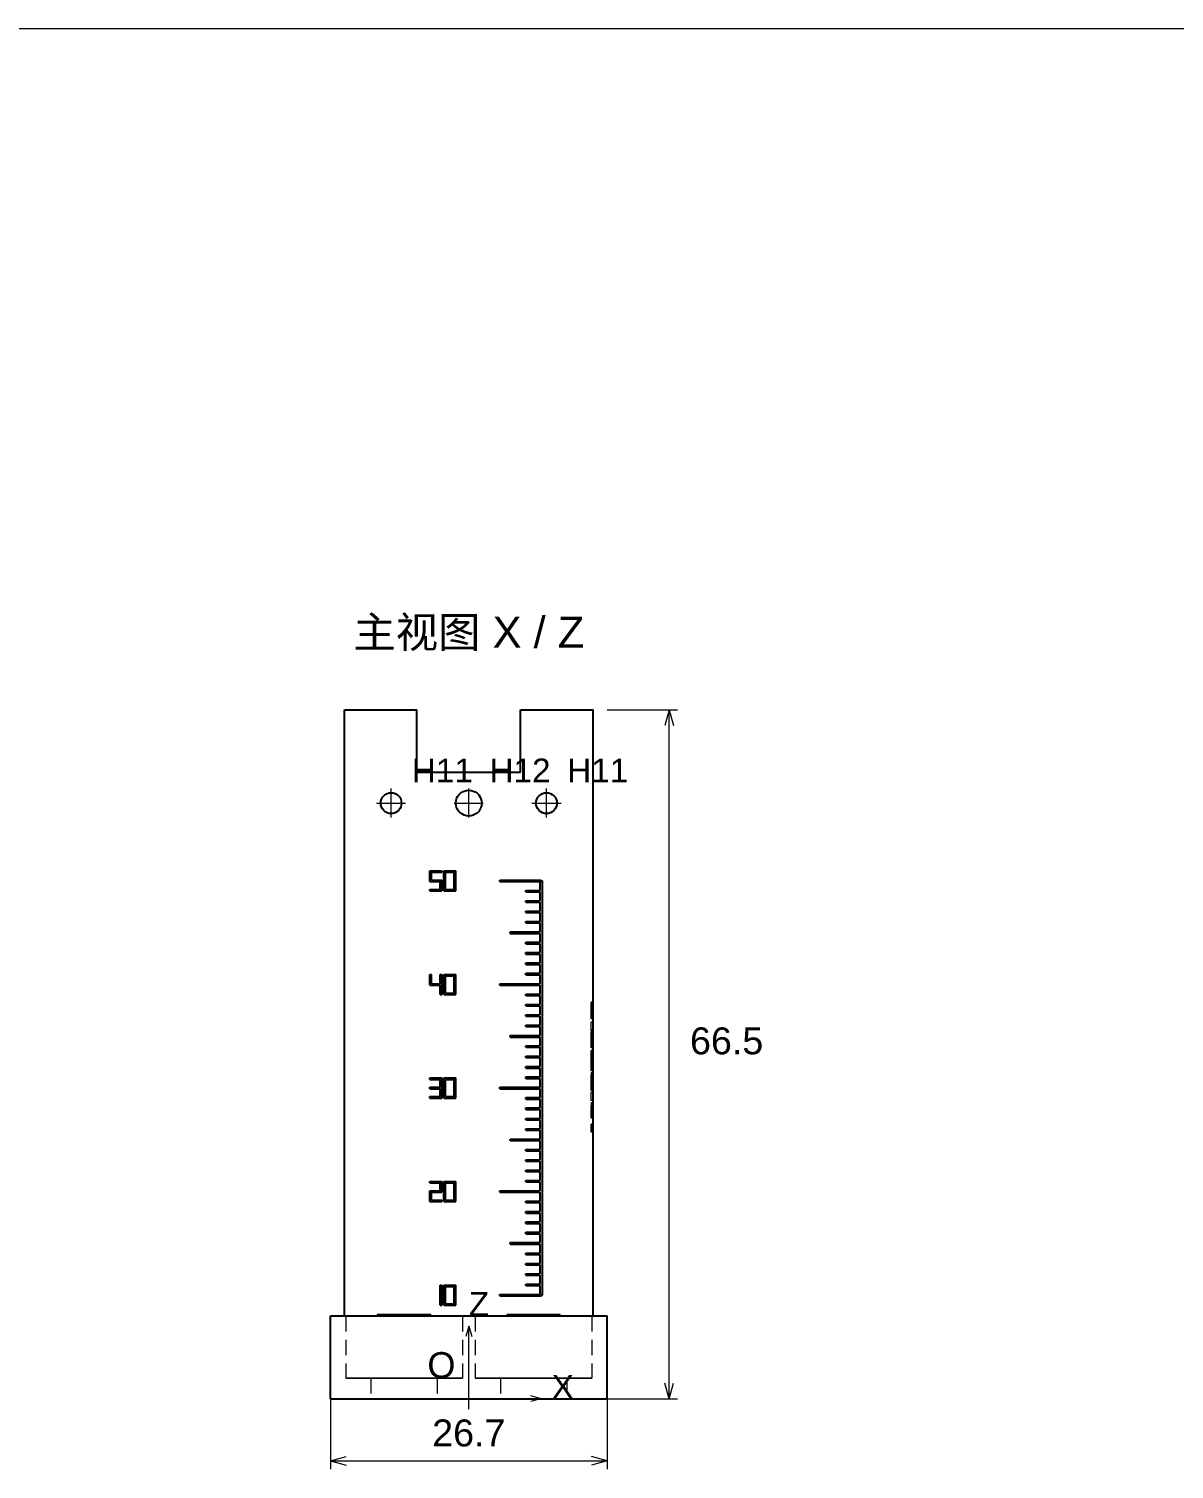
# Paper-space layout '01_三视图' of a CAD drawing. Header units: millimetres. Extents: x 8 to 450, y 8 to 289.
# Drawn here: x 118.5 to 229.1, y 149.9 to 289 of the extents above; entities that cross this region are included whole.
import ezdxf
from ezdxf.enums import TextEntityAlignment as Align

# ---------------------------------------------------------------- set-up
doc = ezdxf.new("R2010")
doc.units = ezdxf.units.MM
doc.linetypes.add('WP_HIDDEN', pattern=[2.3, 1.5, -0.8])
for name, color, linetype, lineweight in [('ANNOTATIONS', 7, 'CONTINUOUS', 18), ('HIDDEN', 7, 'WP_HIDDEN', 13), ('VISIBLE', 7, 'CONTINUOUS', 25)]:
    doc.layers.add(name, color=color, linetype=linetype, lineweight=lineweight)
doc.styles.add('CJK', font='Arial Unicode.ttf')

psp = doc.layouts.new('01_三视图')

# ---------------------------------------------------------------- linework, layer by layer
at = {"layer": 'ANNOTATIONS'}
for p, q in [((412, 289), (8, 289)), ((174.35, 223.25), (181.15, 223.25)), ((180.35, 223.25), (179.93, 221.75)), ((180.35, 156.75), (180.35, 223.25)), ((180.35, 223.25), (180.77, 221.75)), ((153.5, 212.85), (153.5, 215.65)), ((161, 212.85), (161, 215.65)), ((168.5, 212.85), (168.5, 215.65)), ((152.1, 214.25), (154.9, 214.25)), ((159.6, 214.25), (162.4, 214.25)), ((167.1, 214.25), (169.9, 214.25)), ((161, 163.75), (160.72, 162.75)), ((161, 156.75), (161, 163.75)), ((161, 163.75), (161.28, 162.75)), ((161, 155.75), (161, 157.75)), ((180.35, 156.75), (179.93, 158.25)), ((180.35, 156.75), (180.77, 158.25)), ((147.65, 156.75), (147.65, 149.95)), ((160, 156.75), (162, 156.75)), ((161, 156.75), (168, 156.75)), ((168, 156.75), (167, 157.03)), ((168, 156.75), (167, 156.47)), ((174.35, 156.75), (174.35, 149.95)), ((174.35, 156.75), (181.15, 156.75)), ((147.65, 150.75), (149.15, 151.17)), ((147.65, 150.75), (174.35, 150.75)), ((147.65, 150.75), (149.15, 150.33)), ((174.35, 150.75), (172.85, 151.17)), ((174.35, 150.75), (172.85, 150.33))]:
    psp.add_line(p, q, dxfattribs=at)
at = {"layer": 'HIDDEN'}
for points in [[(173, 195.03), (172.8, 195.03)], [(172.8, 195.03), (172.8, 195.02), (172.8, 194.97)], [(172.8, 194.93), (172.8, 194.97), (172.8, 195.01), (172.8, 195.03), (172.8, 195.03)], [(172.8, 194.97), (172.8, 194.9), (172.8, 194.81)], [(172.8, 194.63), (172.8, 194.72), (172.8, 194.8), (172.8, 194.87), (172.8, 194.93)], [(173, 194.93), (172.8, 194.93)], [(172.8, 194.93), (172.8, 194.91), (172.8, 194.86)], [(172.8, 194.85), (172.8, 194.88), (172.8, 194.91), (172.8, 194.92), (172.8, 194.93)], [(172.8, 194.86), (172.8, 194.76), (172.8, 194.63)], [(172.8, 194.61), (172.8, 194.75), (172.8, 194.85)], [(172.8, 194.81), (172.8, 194.71), (172.8, 194.58)], [(172.8, 194.7), (172.8, 194.73), (172.8, 194.74)], [(172.8, 194.74), (172.8, 194.73), (172.8, 194.68)], [(173, 194.74), (172.8, 194.74)], [(172.8, 194.59), (172.8, 194.65), (172.8, 194.7)], [(172.8, 194.68), (172.8, 194.61), (172.8, 194.51)], [(173, 195.03), (173, 195.03), (173, 195.01), (173, 194.97), (173, 194.93)], [(173, 194.97), (173, 195.02), (173, 195.03)], [(173, 194.81), (173, 194.9), (173, 194.97)], [(173, 194.93), (173, 194.92), (173, 194.91), (173, 194.88), (173, 194.85)], [(173, 194.86), (173, 194.91), (173, 194.93)], [(173, 194.93), (173, 194.87), (173, 194.8), (173, 194.72), (173, 194.63)], [(173, 194.63), (173, 194.76), (173, 194.86)], [(173, 194.85), (173, 194.75), (173, 194.61)], [(173, 194.58), (173, 194.71), (173, 194.81)], [(173, 194.74), (173, 194.73), (173, 194.7)], [(173, 194.68), (173, 194.73), (173, 194.74)], [(173, 194.7), (173, 194.65), (173, 194.59)], [(173, 194.51), (173, 194.61), (173, 194.68)], [(172.8, 194.6), (172.8, 194.64), (172.8, 194.65)], [(172.8, 194.65), (172.8, 194.64), (172.8, 194.6)], [(173, 194.65), (172.8, 194.65)], [(173, 194.63), (172.8, 194.63)], [(172.8, 194.22), (172.8, 194.34), (172.8, 194.44), (172.8, 194.54), (172.8, 194.61)], [(172.8, 194.44), (172.8, 194.53), (172.8, 194.6)], [(172.8, 194.6), (172.8, 194.54), (172.8, 194.46)], [(172.8, 194.43), (172.8, 194.52), (172.8, 194.59)], [(172.8, 194.58), (172.8, 194.42), (172.8, 194.24)], [(172.8, 194.51), (172.8, 194.45), (172.8, 194.38), (172.8, 194.29), (172.8, 194.2)], [(172.8, 194.46), (172.8, 194.4), (172.8, 194.33), (172.8, 194.24), (172.8, 194.13)], [(172.8, 194.17), (172.8, 194.25), (172.8, 194.33), (172.8, 194.39), (172.8, 194.44)], [(172.8, 194.24), (172.8, 194.3), (172.8, 194.35), (172.8, 194.4), (172.8, 194.43)], [(172.8, 194.24), (172.8, 193.43)], [(172.8, 193.71), (172.8, 194.24)], [(172.8, 193.43), (172.8, 194.22)], [(172.8, 194.2), (172.8, 193.71)], [(172.8, 193.71), (172.8, 194.17)], [(172.8, 194.13), (172.8, 193.71)], [(173, 193.71), (172.8, 193.71)], [(173, 193.43), (172.8, 193.43)], [(173, 194.65), (173, 194.64), (173, 194.6)], [(173, 194.6), (173, 194.64), (173, 194.65)], [(173, 194.61), (173, 194.53), (173, 194.44), (173, 194.22)], [(173, 194.6), (173, 194.53), (173, 194.44)], [(173, 194.46), (173, 194.54), (173, 194.6)], [(173, 194.59), (173, 194.52), (173, 194.43)], [(173, 194.24), (173, 194.42), (173, 194.58)], [(173, 194.2), (173, 194.29), (173, 194.38), (173, 194.45), (173, 194.51)], [(173, 194.13), (173, 194.24), (173, 194.32), (173, 194.4), (173, 194.46)], [(173, 194.44), (173, 194.39), (173, 194.33), (173, 194.25), (173, 194.17)], [(173, 194.43), (173, 194.4), (173, 194.35), (173, 194.24)], [(173, 193.43), (173, 194.24)], [(173, 194.24), (173, 193.71)], [(173, 194.22), (173, 193.43)], [(173, 193.71), (173, 194.2)], [(173, 194.17), (173, 193.71)], [(173, 193.71), (173, 194.13)], [(172.8, 192.31), (172.8, 193.12)], [(173, 193.12), (172.8, 193.12)], [(173, 192.32), (172.8, 192.32)], [(172.8, 192.32), (172.8, 191.62)], [(172.8, 190.64), (172.8, 192.32)], [(173, 192.31), (172.8, 192.31)], [(173, 193.12), (173, 192.31)], [(173, 192.32), (173, 190.64)], [(173, 191.62), (173, 192.32)], [(173, 191.62), (172.8, 191.62)], [(172.8, 191.62), (172.8, 191.34)], [(173, 191.34), (172.8, 191.34)], [(172.8, 191.34), (172.8, 190.64)], [(173, 190.64), (172.8, 190.64)], [(173, 191.34), (173, 191.62)], [(173, 190.64), (173, 191.34)], [(172.8, 189.48), (172.8, 190.38)], [(173, 190.38), (172.8, 190.38)], [(172.8, 190.38), (172.8, 189.95)], [(173, 190.35), (172.8, 190.35)], [(172.8, 190.35), (172.8, 190.1)], [(172.8, 190.19), (172.8, 190.28), (172.8, 190.35)], [(172.8, 189.9), (172.8, 189.98), (172.8, 190.06), (172.8, 190.13), (172.8, 190.19)], [(173, 190.11), (172.8, 190.11)], [(172.8, 190.11), (172.8, 189.48)], [(172.8, 189.84), (172.8, 189.92), (172.8, 189.99), (172.8, 190.06), (172.8, 190.11)], [(173, 190.1), (172.8, 190.1)], [(172.8, 190.1), (172.8, 190.04), (172.8, 189.98)], [(172.8, 189.98), (172.8, 189.89), (172.8, 189.77)], [(172.8, 189.95), (172.8, 189.5)], [(172.8, 189.48), (172.8, 189.7), (172.8, 189.9)], [(172.8, 189.48), (172.8, 189.84)], [(172.8, 189.77), (172.8, 189.63), (172.8, 189.48)], [(172.8, 189.5), (172.8, 189.2), (172.8, 188.93)], [(173, 189.48), (172.8, 189.48)], [(172.8, 189.09), (172.8, 189.28), (172.8, 189.48)], [(172.8, 189.48), (172.8, 189.3), (172.8, 189.15)], [(172.8, 188.92), (172.8, 189.18), (172.8, 189.48)], [(172.8, 189.15), (172.8, 189.02), (172.8, 188.92)], [(173, 190.38), (173, 189.48)], [(173, 189.95), (173, 190.38)], [(173, 190.35), (173, 190.28), (173, 190.19)], [(173, 190.1), (173, 190.35)], [(173, 190.19), (173, 190.06), (173, 189.9)], [(173, 190.11), (173, 190.05), (173, 189.99), (173, 189.84)], [(173, 189.48), (173, 190.11)], [(173, 189.98), (173, 190.04), (173, 190.1)], [(173, 189.77), (173, 189.89), (173, 189.98)], [(173, 189.5), (173, 189.95)], [(173, 189.9), (173, 189.7), (173, 189.48)], [(173, 189.84), (173, 189.48)], [(173, 189.48), (173, 189.63), (173, 189.77)], [(173, 188.93), (173, 189.2), (173, 189.5)], [(173, 189.48), (173, 189.18), (173, 188.92)], [(173, 189.15), (173, 189.3), (173, 189.48)], [(173, 189.48), (173, 189.28), (173, 189.09)], [(173, 188.92), (173, 189.02), (173, 189.15)], [(172.8, 188.8), (172.8, 188.86), (172.8, 188.92), (172.8, 189), (172.8, 189.09)], [(172.8, 188.93), (172.8, 188.81), (172.8, 188.71), (172.8, 188.62), (172.8, 188.54)], [(172.8, 188.92), (172.8, 188.84), (172.8, 188.78)], [(172.8, 188.54), (172.8, 188.62), (172.8, 188.7), (172.8, 188.8), (172.8, 188.92)], [(172.8, 188.7), (172.8, 188.71), (172.8, 188.73), (172.8, 188.76), (172.8, 188.8)], [(172.8, 188.78), (172.8, 188.75), (172.8, 188.72), (172.8, 188.71), (172.8, 188.7)], [(173, 188.7), (172.8, 188.7)], [(172.8, 188.41), (172.8, 188.42), (172.8, 188.45), (172.8, 188.49), (172.8, 188.54)], [(172.8, 188.54), (172.8, 188.49), (172.8, 188.45), (172.8, 188.42), (172.8, 188.41)], [(173, 188.41), (172.8, 188.41)], [(173, 188.2), (172.8, 188.2)], [(172.8, 188.2), (172.8, 187.49)], [(172.8, 186.51), (172.8, 188.2)], [(173, 189.09), (173, 189), (173, 188.92), (173, 188.86), (173, 188.8)], [(173, 188.54), (173, 188.62), (173, 188.71), (173, 188.81), (173, 188.93)], [(173, 188.92), (173, 188.8), (173, 188.7), (173, 188.61), (173, 188.54)], [(173, 188.78), (173, 188.84), (173, 188.92)], [(173, 188.8), (173, 188.76), (173, 188.73), (173, 188.71), (173, 188.7)], [(173, 188.7), (173, 188.71), (173, 188.72), (173, 188.75), (173, 188.78)], [(173, 188.41), (173, 188.42), (173, 188.45), (173, 188.49), (173, 188.54)], [(173, 188.54), (173, 188.49), (173, 188.45), (173, 188.42), (173, 188.41)], [(173, 188.2), (173, 186.51)], [(173, 187.49), (173, 188.2)], [(173, 187.49), (172.8, 187.49)], [(172.8, 187.49), (172.8, 187.21)], [(173, 187.21), (172.8, 187.21)], [(172.8, 187.21), (172.8, 186.51)], [(173, 186.51), (172.8, 186.51)], [(172.8, 185.54), (172.8, 186.35)], [(173, 186.35), (172.8, 186.35)], [(173, 187.21), (173, 187.49)], [(173, 186.51), (173, 187.21)], [(173, 186.35), (173, 185.54)], [(173, 185.54), (172.8, 185.54)], [(173, 185.31), (172.8, 185.31)], [(172.8, 185.31), (172.8, 185.02)], [(173, 185.02), (172.8, 185.02)], [(172.8, 185.02), (172.8, 184.76)], [(172.8, 184.81), (172.8, 185.02)], [(173, 185.31), (173, 185.02)], [(173, 185.02), (173, 184.81)], [(173, 184.76), (173, 185.02)], [(173, 184.81), (172.8, 184.81)], [(172.8, 183.83), (172.8, 184.81)], [(173, 184.76), (172.8, 184.76)], [(172.8, 184.76), (172.8, 183.83)], [(172.8, 184.09), (172.8, 184.76)], [(173, 184.09), (172.8, 184.09)], [(173, 183.83), (172.8, 183.83)], [(173, 184.81), (173, 183.83)], [(173, 183.83), (173, 184.76)], [(173, 184.76), (173, 184.09)], [(173, 183.25), (172.8, 183.25)], [(172.8, 183.25), (172.8, 182.99)], [(172.8, 183.08), (172.8, 183.25)], [(173, 183.08), (172.8, 183.08)], [(172.8, 182.85), (172.8, 182.93), (172.8, 182.99), (172.8, 183.04), (172.8, 183.08)], [(173, 182.99), (172.8, 182.99)], [(172.8, 182.99), (172.8, 182.88), (172.8, 182.74)], [(172.8, 182.47), (172.8, 182.67), (172.8, 182.85)], [(172.8, 182.74), (172.8, 182.6), (172.8, 182.47)], [(173, 182.47), (172.8, 182.47)], [(173, 183.25), (173, 183.08)], [(173, 182.99), (173, 183.25)], [(173, 183.08), (173, 183.04), (173, 182.99), (173, 182.93), (173, 182.85)], [(173, 182.74), (173, 182.88), (173, 182.99)], [(173, 182.85), (173, 182.67), (173, 182.47)], [(173, 182.47), (173, 182.6), (173, 182.74)], [(149, 164.75), (173, 164.75)], [(149, 164.75), (152.17, 164.75)], [(154.75, 164.75), (154.12, 164.75), (153.5, 164.75), (152.89, 164.75), (152.31, 164.75), (151.76, 164.75), (151.24, 164.75), (150.77, 164.75), (150.35, 164.75), (149.99, 164.75), (149.68, 164.75), (149.44, 164.75), (149.27, 164.75), (149.16, 164.75), (149.12, 164.75)], [(149.12, 164.75), (149.14, 164.75), (149.19, 164.75), (149.28, 164.75), (149.4, 164.75), (149.55, 164.75), (149.73, 164.75), (149.95, 164.75), (150.19, 164.75), (150.46, 164.75), (150.76, 164.75), (151.08, 164.75), (151.43, 164.75), (151.79, 164.75), (152.17, 164.75)], [(149.12, 164.75), (149.12, 158.75)], [(152.17, 164.85), (152.52, 164.85), (152.87, 164.85), (153.24, 164.85), (153.61, 164.85), (153.99, 164.85), (154.37, 164.85), (154.75, 164.85), (155.13, 164.85), (155.51, 164.85), (155.89, 164.85), (156.26, 164.85), (156.63, 164.85), (156.98, 164.85), (157.33, 164.85)], [(160.38, 164.75), (160.34, 164.75), (160.23, 164.75), (160.06, 164.75), (159.82, 164.75), (159.51, 164.75), (159.15, 164.75), (158.73, 164.75), (158.26, 164.75), (157.74, 164.75), (157.19, 164.75), (156.61, 164.75), (156, 164.75), (155.38, 164.75), (154.75, 164.75)], [(157.33, 164.75), (164.67, 164.75)], [(157.33, 164.75), (157.71, 164.75), (158.07, 164.75), (158.42, 164.75), (158.74, 164.75), (159.04, 164.75), (159.31, 164.75), (159.55, 164.75), (159.77, 164.75), (159.95, 164.75), (160.1, 164.75), (160.22, 164.75), (160.31, 164.75), (160.36, 164.75), (160.38, 164.75)], [(160.38, 164.75), (160.38, 158.75)], [(167.25, 164.75), (166.62, 164.75), (166, 164.75), (165.39, 164.75), (164.81, 164.75), (164.26, 164.75), (163.74, 164.75), (163.27, 164.75), (162.85, 164.75), (162.49, 164.75), (162.18, 164.75), (161.94, 164.75), (161.77, 164.75), (161.66, 164.75), (161.62, 164.75)], [(161.62, 164.75), (161.64, 164.75), (161.69, 164.75), (161.78, 164.75), (161.9, 164.75), (162.05, 164.75), (162.23, 164.75), (162.45, 164.75), (162.69, 164.75), (162.96, 164.75), (163.26, 164.75), (163.58, 164.75), (163.93, 164.75), (164.29, 164.75), (164.67, 164.75)], [(161.62, 164.75), (161.62, 158.75)], [(164.67, 164.85), (165.02, 164.85), (165.37, 164.85), (165.74, 164.85), (166.11, 164.85), (166.49, 164.85), (166.87, 164.85), (167.25, 164.85), (167.63, 164.85), (168.01, 164.85), (168.39, 164.85), (168.76, 164.85), (169.13, 164.85), (169.48, 164.85), (169.83, 164.85)], [(172.88, 164.75), (172.84, 164.75), (172.73, 164.75), (172.56, 164.75), (172.32, 164.75), (172.01, 164.75), (171.65, 164.75), (171.23, 164.75), (170.76, 164.75), (170.24, 164.75), (169.69, 164.75), (169.11, 164.75), (168.5, 164.75), (167.88, 164.75), (167.25, 164.75)], [(169.83, 164.75), (173, 164.75)], [(169.83, 164.75), (170.21, 164.75), (170.57, 164.75), (170.92, 164.75), (171.24, 164.75), (171.54, 164.75), (171.81, 164.75), (172.05, 164.75), (172.27, 164.75), (172.45, 164.75), (172.6, 164.75), (172.72, 164.75), (172.81, 164.75), (172.86, 164.75), (172.88, 164.75)], [(172.88, 164.75), (172.88, 158.75)], [(154.75, 158.75), (154.12, 158.75), (153.5, 158.75), (152.89, 158.75), (152.31, 158.75), (151.76, 158.75), (151.24, 158.75), (150.77, 158.75), (150.35, 158.75), (149.99, 158.75), (149.68, 158.75), (149.44, 158.75), (149.27, 158.75), (149.16, 158.75), (149.12, 158.75)], [(149.12, 158.75), (149.27, 158.75), (149.68, 158.75), (150.35, 158.75), (151.24, 158.75), (152.31, 158.75), (153.5, 158.75), (154.75, 158.75), (156, 158.75), (157.19, 158.75), (158.26, 158.75), (159.15, 158.75), (159.82, 158.75), (160.23, 158.75), (160.38, 158.75)], [(154.75, 158.75), (154.39, 158.75), (154.04, 158.75), (153.69, 158.75), (153.36, 158.75), (153.05, 158.75), (152.75, 158.75), (152.49, 158.75), (152.25, 158.75), (152.04, 158.75), (151.87, 158.75), (151.73, 158.75), (151.63, 158.75), (151.57, 158.75), (151.55, 158.75)], [(151.55, 158.75), (151.63, 158.75), (151.87, 158.75), (152.25, 158.75), (152.75, 158.75), (153.36, 158.75), (154.04, 158.75), (154.75, 158.75), (155.46, 158.75), (156.14, 158.75), (156.75, 158.75), (157.25, 158.75), (157.63, 158.75), (157.87, 158.75), (157.95, 158.75)], [(151.55, 158.75), (151.55, 156.75)], [(160.38, 158.75), (160.34, 158.75), (160.23, 158.75), (160.06, 158.75), (159.82, 158.75), (159.51, 158.75), (159.15, 158.75), (158.73, 158.75), (158.26, 158.75), (157.74, 158.75), (157.19, 158.75), (156.61, 158.75), (156, 158.75), (155.38, 158.75), (154.75, 158.75)], [(157.95, 158.75), (157.93, 158.75), (157.87, 158.75), (157.77, 158.75), (157.63, 158.75), (157.46, 158.75), (157.25, 158.75), (157.01, 158.75), (156.75, 158.75), (156.45, 158.75), (156.14, 158.75), (155.81, 158.75), (155.46, 158.75), (155.11, 158.75), (154.75, 158.75)], [(157.95, 158.75), (157.95, 156.75)], [(167.25, 158.75), (166.62, 158.75), (166, 158.75), (165.39, 158.75), (164.81, 158.75), (164.26, 158.75), (163.74, 158.75), (163.27, 158.75), (162.85, 158.75), (162.49, 158.75), (162.18, 158.75), (161.94, 158.75), (161.77, 158.75), (161.66, 158.75), (161.62, 158.75)], [(161.62, 158.75), (161.77, 158.75), (162.18, 158.75), (162.85, 158.75), (163.74, 158.75), (164.81, 158.75), (166, 158.75), (167.25, 158.75), (168.5, 158.75), (169.69, 158.75), (170.76, 158.75), (171.65, 158.75), (172.32, 158.75), (172.73, 158.75), (172.88, 158.75)], [(167.25, 158.75), (166.89, 158.75), (166.54, 158.75), (166.19, 158.75), (165.86, 158.75), (165.55, 158.75), (165.25, 158.75), (164.99, 158.75), (164.75, 158.75), (164.54, 158.75), (164.37, 158.75), (164.23, 158.75), (164.13, 158.75), (164.07, 158.75), (164.05, 158.75)], [(164.05, 158.75), (164.13, 158.75), (164.37, 158.75), (164.75, 158.75), (165.25, 158.75), (165.86, 158.75), (166.54, 158.75), (167.25, 158.75), (167.96, 158.75), (168.64, 158.75), (169.25, 158.75), (169.75, 158.75), (170.13, 158.75), (170.37, 158.75), (170.45, 158.75)], [(164.05, 158.75), (164.05, 156.75)], [(172.88, 158.75), (172.84, 158.75), (172.73, 158.75), (172.56, 158.75), (172.32, 158.75), (172.01, 158.75), (171.65, 158.75), (171.23, 158.75), (170.76, 158.75), (170.24, 158.75), (169.69, 158.75), (169.11, 158.75), (168.5, 158.75), (167.88, 158.75), (167.25, 158.75)], [(170.45, 158.75), (170.43, 158.75), (170.37, 158.75), (170.27, 158.75), (170.13, 158.75), (169.96, 158.75), (169.75, 158.75), (169.51, 158.75), (169.25, 158.75), (168.95, 158.75), (168.64, 158.75), (168.31, 158.75), (167.96, 158.75), (167.61, 158.75), (167.25, 158.75)], [(170.45, 158.75), (170.45, 156.75)], [(154.75, 156.75), (154.39, 156.75), (154.04, 156.75), (153.69, 156.75), (153.36, 156.75), (153.05, 156.75), (152.75, 156.75), (152.49, 156.75), (152.25, 156.75), (152.04, 156.75), (151.87, 156.75), (151.73, 156.75), (151.63, 156.75), (151.57, 156.75), (151.55, 156.75)], [(151.55, 156.75), (151.63, 156.75), (151.87, 156.75), (152.25, 156.75), (152.75, 156.75), (153.36, 156.75), (154.04, 156.75), (154.75, 156.75), (155.46, 156.75), (156.14, 156.75), (156.75, 156.75), (157.25, 156.75), (157.63, 156.75), (157.87, 156.75), (157.95, 156.75)], [(157.95, 156.75), (157.93, 156.75), (157.87, 156.75), (157.77, 156.75), (157.63, 156.75), (157.46, 156.75), (157.25, 156.75), (157.01, 156.75), (156.75, 156.75), (156.45, 156.75), (156.14, 156.75), (155.81, 156.75), (155.46, 156.75), (155.11, 156.75), (154.75, 156.75)], [(167.25, 156.75), (166.89, 156.75), (166.54, 156.75), (166.19, 156.75), (165.86, 156.75), (165.55, 156.75), (165.25, 156.75), (164.99, 156.75), (164.75, 156.75), (164.54, 156.75), (164.37, 156.75), (164.23, 156.75), (164.13, 156.75), (164.07, 156.75), (164.05, 156.75)], [(164.05, 156.75), (164.13, 156.75), (164.37, 156.75), (164.75, 156.75), (165.25, 156.75), (165.86, 156.75), (166.54, 156.75), (167.25, 156.75), (167.96, 156.75), (168.64, 156.75), (169.25, 156.75), (169.75, 156.75), (170.13, 156.75), (170.37, 156.75), (170.45, 156.75)], [(170.45, 156.75), (170.43, 156.75), (170.37, 156.75), (170.27, 156.75), (170.13, 156.75), (169.96, 156.75), (169.75, 156.75), (169.51, 156.75), (169.25, 156.75), (168.95, 156.75), (168.64, 156.75), (168.31, 156.75), (167.96, 156.75), (167.61, 156.75), (167.25, 156.75)]]:
    psp.add_lwpolyline(points, dxfattribs=at)
at = {"layer": 'VISIBLE'}
for points in [[(149, 164.75), (149, 223.25)], [(149, 223.25), (156, 223.25)], [(156, 217.25), (156, 223.25)], [(166, 217.25), (166, 223.25)], [(166, 223.25), (173, 223.25)], [(173, 164.75), (173, 223.25)], [(156, 217.25), (166, 217.25)], [(153.5, 215.25), (153.7, 215.24), (153.88, 215.18), (154.06, 215.09), (154.21, 214.96), (154.34, 214.81), (154.43, 214.63), (154.49, 214.45), (154.5, 214.25), (154.49, 214.05), (154.43, 213.87), (154.34, 213.69), (154.21, 213.54), (154.06, 213.41), (153.88, 213.32), (153.7, 213.26), (153.5, 213.25), (153.3, 213.26), (153.12, 213.32), (152.94, 213.41), (152.79, 213.54), (152.66, 213.69), (152.57, 213.87), (152.51, 214.05), (152.5, 214.25), (152.51, 214.45), (152.57, 214.63), (152.66, 214.81), (152.79, 214.96), (152.94, 215.09), (153.12, 215.18), (153.3, 215.24), (153.5, 215.25)], [(161, 215.5), (161.22, 215.48), (161.43, 215.42), (161.62, 215.33), (161.8, 215.21), (161.96, 215.05), (162.08, 214.88), (162.17, 214.68), (162.23, 214.47), (162.25, 214.25), (162.23, 214.03), (162.17, 213.82), (162.08, 213.62), (161.96, 213.45), (161.8, 213.29), (161.62, 213.17), (161.43, 213.08), (161.22, 213.02), (161, 213), (160.78, 213.02), (160.57, 213.08), (160.38, 213.17), (160.2, 213.29), (160.04, 213.45), (159.92, 213.62), (159.83, 213.82), (159.77, 214.03), (159.75, 214.25), (159.77, 214.47), (159.83, 214.68), (159.92, 214.88), (160.04, 215.05), (160.2, 215.21), (160.38, 215.33), (160.57, 215.42), (160.78, 215.48), (161, 215.5)], [(168.5, 215.25), (168.7, 215.24), (168.88, 215.18), (169.06, 215.09), (169.21, 214.96), (169.34, 214.81), (169.43, 214.63), (169.49, 214.45), (169.5, 214.25), (169.49, 214.05), (169.43, 213.87), (169.34, 213.69), (169.21, 213.54), (169.06, 213.41), (168.88, 213.32), (168.7, 213.26), (168.5, 213.25), (168.3, 213.26), (168.12, 213.32), (167.94, 213.41), (167.79, 213.54), (167.66, 213.69), (167.57, 213.87), (167.51, 214.05), (167.5, 214.25), (167.51, 214.45), (167.57, 214.63), (167.66, 214.81), (167.79, 214.96), (167.94, 215.09), (168.12, 215.18), (168.3, 215.24), (168.5, 215.25)], [(157.25, 206.68), (157.25, 207.72)], [(157.25, 207.72), (158.4, 207.72)], [(157.4, 206.82), (157.4, 207.58)], [(157.4, 207.58), (158.4, 207.58)], [(158.4, 207.58), (158.4, 207.72)], [(158.6, 205.78), (158.6, 207.72)], [(158.6, 207.72), (159.75, 207.72)], [(158.75, 207.58), (159.6, 207.58)], [(158.75, 205.92), (158.75, 207.58)], [(159.6, 205.92), (159.6, 207.58)], [(159.75, 205.78), (159.75, 207.72)], [(157.25, 206.68), (158.25, 206.68)], [(157.25, 205.92), (158.25, 205.92)], [(157.25, 205.78), (157.25, 205.92)], [(157.4, 206.82), (158.4, 206.82)], [(158.25, 205.92), (158.25, 206.68)], [(158.4, 205.78), (158.4, 206.82)], [(158.75, 205.92), (159.6, 205.92)], [(164, 206.82), (168, 206.82)], [(164, 206.68), (164, 206.82)], [(164, 206.68), (167.9, 206.68)], [(166.5, 205.82), (167.9, 205.82)], [(166.5, 205.68), (166.5, 205.82)], [(167.9, 205.82), (167.9, 206.68)], [(168, 206.75), (168, 206.82)], [(168, 206.75), (168.1, 206.75)], [(168.1, 166.75), (168.1, 206.75)], [(157.25, 205.78), (158.4, 205.78)], [(158.6, 205.78), (159.75, 205.78)], [(166.5, 205.68), (167.9, 205.68)], [(166.5, 204.82), (167.9, 204.82)], [(166.5, 204.68), (166.5, 204.82)], [(166.5, 204.68), (167.9, 204.68)], [(167.9, 204.82), (167.9, 205.68)], [(167.9, 203.82), (167.9, 204.68)], [(166.5, 203.82), (167.9, 203.82)], [(166.5, 203.68), (166.5, 203.82)], [(166.5, 203.68), (167.9, 203.68)], [(167.9, 202.82), (167.9, 203.68)], [(165, 201.82), (167.9, 201.82)], [(165, 201.68), (165, 201.82)], [(165, 201.68), (167.9, 201.68)], [(166.5, 202.82), (167.9, 202.82)], [(166.5, 202.68), (166.5, 202.82)], [(166.5, 202.68), (167.9, 202.68)], [(167.9, 201.82), (167.9, 202.68)], [(167.9, 200.82), (167.9, 201.68)], [(166.5, 200.82), (167.9, 200.82)], [(166.5, 200.67), (166.5, 200.82)], [(166.5, 200.67), (167.9, 200.67)], [(167.9, 199.82), (167.9, 200.67)], [(166.5, 199.82), (167.9, 199.82)], [(166.5, 199.68), (166.5, 199.82)], [(166.5, 199.68), (167.9, 199.68)], [(167.9, 198.82), (167.9, 199.68)], [(157.25, 196.68), (157.25, 197.72)], [(157.25, 197.72), (157.4, 197.72)], [(157.4, 196.82), (157.4, 197.72)], [(158.25, 197.72), (158.4, 197.72)], [(158.25, 196.82), (158.25, 197.72)], [(158.4, 195.78), (158.4, 197.72)], [(158.6, 195.78), (158.6, 197.72)], [(158.6, 197.72), (159.75, 197.72)], [(158.75, 197.58), (159.6, 197.58)], [(158.75, 195.92), (158.75, 197.58)], [(159.6, 195.92), (159.6, 197.58)], [(159.75, 195.78), (159.75, 197.72)], [(166.5, 198.82), (167.9, 198.82)], [(166.5, 198.68), (166.5, 198.82)], [(166.5, 198.68), (167.9, 198.68)], [(166.5, 197.82), (167.9, 197.82)], [(166.5, 197.67), (166.5, 197.82)], [(166.5, 197.67), (167.9, 197.67)], [(167.9, 197.82), (167.9, 198.68)], [(167.9, 196.82), (167.9, 197.67)], [(157.25, 196.68), (158.25, 196.68)], [(157.4, 196.82), (158.25, 196.82)], [(158.25, 195.78), (158.25, 196.68)], [(164, 196.82), (167.9, 196.82)], [(164, 196.68), (164, 196.82)], [(164, 196.68), (167.9, 196.68)], [(167.9, 195.82), (167.9, 196.68)], [(158.25, 195.78), (158.4, 195.78)], [(158.6, 195.78), (159.75, 195.78)], [(158.75, 195.92), (159.6, 195.92)], [(166.5, 195.82), (167.9, 195.82)], [(166.5, 195.68), (166.5, 195.82)], [(166.5, 195.68), (167.9, 195.68)], [(166.5, 194.82), (167.9, 194.82)], [(166.5, 194.67), (166.5, 194.82)], [(166.5, 194.67), (167.9, 194.67)], [(167.9, 194.82), (167.9, 195.68)], [(167.9, 193.82), (167.9, 194.67)], [(166.5, 193.82), (167.9, 193.82)], [(166.5, 193.68), (166.5, 193.82)], [(166.5, 193.68), (167.9, 193.68)], [(167.9, 192.82), (167.9, 193.68)], [(166.5, 192.82), (167.9, 192.82)], [(166.5, 192.68), (166.5, 192.82)], [(166.5, 192.68), (167.9, 192.68)], [(167.9, 191.82), (167.9, 192.68)], [(165, 191.82), (167.9, 191.82)], [(165, 191.67), (165, 191.82)], [(165, 191.67), (167.9, 191.67)], [(166.5, 190.82), (167.9, 190.82)], [(166.5, 190.68), (166.5, 190.82)], [(166.5, 190.68), (167.9, 190.68)], [(167.9, 190.82), (167.9, 191.67)], [(167.9, 189.82), (167.9, 190.68)], [(166.5, 189.82), (167.9, 189.82)], [(166.5, 189.68), (166.5, 189.82)], [(166.5, 189.68), (167.9, 189.68)], [(167.9, 188.82), (167.9, 189.68)], [(157.25, 187.58), (157.25, 187.72)], [(157.25, 187.72), (158.4, 187.72)], [(158.4, 185.78), (158.4, 187.72)], [(158.6, 185.78), (158.6, 187.72)], [(158.6, 187.72), (159.75, 187.72)], [(159.75, 185.78), (159.75, 187.72)], [(166.5, 188.82), (167.9, 188.82)], [(166.5, 188.67), (166.5, 188.82)], [(166.5, 188.67), (167.9, 188.67)], [(166.5, 187.82), (167.9, 187.82)], [(166.5, 187.68), (166.5, 187.82)], [(167.9, 187.82), (167.9, 188.67)], [(157.25, 187.58), (158.25, 187.58)], [(157.25, 186.82), (158.25, 186.82)], [(157.25, 186.68), (157.25, 186.82)], [(157.25, 186.68), (158.25, 186.68)], [(158.25, 186.82), (158.25, 187.58)], [(158.25, 185.92), (158.25, 186.68)], [(158.75, 187.58), (159.6, 187.58)], [(158.75, 185.92), (158.75, 187.58)], [(159.6, 185.92), (159.6, 187.58)], [(164, 186.82), (167.9, 186.82)], [(164, 186.68), (164, 186.82)], [(164, 186.68), (167.9, 186.68)], [(166.5, 187.68), (167.9, 187.68)], [(167.9, 186.82), (167.9, 187.68)], [(167.9, 185.82), (167.9, 186.68)], [(157.25, 185.92), (158.25, 185.92)], [(157.25, 185.78), (157.25, 185.92)], [(157.25, 185.78), (158.4, 185.78)], [(158.6, 185.78), (159.75, 185.78)], [(158.75, 185.92), (159.6, 185.92)], [(166.5, 185.82), (167.9, 185.82)], [(166.5, 185.67), (166.5, 185.82)], [(166.5, 185.67), (167.9, 185.67)], [(167.9, 184.82), (167.9, 185.67)], [(166.5, 184.82), (167.9, 184.82)], [(166.5, 184.68), (166.5, 184.82)], [(166.5, 184.68), (167.9, 184.68)], [(166.5, 183.82), (167.9, 183.82)], [(166.5, 183.68), (166.5, 183.82)], [(166.5, 183.68), (167.9, 183.68)], [(167.9, 183.82), (167.9, 184.68)], [(167.9, 182.82), (167.9, 183.68)], [(166.5, 182.82), (167.9, 182.82)], [(166.5, 182.67), (166.5, 182.82)], [(166.5, 182.67), (167.9, 182.67)], [(167.9, 181.82), (167.9, 182.67)], [(165, 181.82), (167.9, 181.82)], [(165, 181.68), (165, 181.82)], [(165, 181.68), (167.9, 181.68)], [(166.5, 180.82), (167.9, 180.82)], [(166.5, 180.68), (166.5, 180.82)], [(167.9, 180.82), (167.9, 181.68)], [(166.5, 180.68), (167.9, 180.68)], [(166.5, 179.82), (167.9, 179.82)], [(166.5, 179.68), (166.5, 179.82)], [(166.5, 179.68), (167.9, 179.68)], [(167.9, 179.82), (167.9, 180.68)], [(167.9, 178.82), (167.9, 179.68)], [(166.5, 178.82), (167.9, 178.82)], [(166.5, 178.68), (166.5, 178.82)], [(166.5, 178.68), (167.9, 178.68)], [(167.9, 177.82), (167.9, 178.68)], [(157.25, 177.58), (157.25, 177.72)], [(157.25, 177.72), (158.4, 177.72)], [(157.25, 177.58), (158.25, 177.58)], [(157.25, 176.82), (158.25, 176.82)], [(157.25, 175.78), (157.25, 176.82)], [(157.4, 175.92), (157.4, 176.68)], [(157.4, 176.68), (158.4, 176.68)], [(158.25, 176.82), (158.25, 177.58)], [(158.4, 176.68), (158.4, 177.72)], [(158.6, 175.78), (158.6, 177.72)], [(158.6, 177.72), (159.75, 177.72)], [(158.75, 177.58), (159.6, 177.58)], [(158.75, 175.92), (158.75, 177.58)], [(159.6, 175.92), (159.6, 177.58)], [(159.75, 175.78), (159.75, 177.72)], [(164, 176.82), (167.9, 176.82)], [(164, 176.68), (164, 176.82)], [(164, 176.68), (167.9, 176.68)], [(166.5, 177.82), (167.9, 177.82)], [(166.5, 177.68), (166.5, 177.82)], [(166.5, 177.68), (167.9, 177.68)], [(167.9, 176.82), (167.9, 177.68)], [(167.9, 175.82), (167.9, 176.68)], [(157.25, 175.78), (158.4, 175.78)], [(157.4, 175.92), (158.4, 175.92)], [(158.4, 175.78), (158.4, 175.92)], [(158.6, 175.78), (159.75, 175.78)], [(158.75, 175.92), (159.6, 175.92)], [(166.5, 175.82), (167.9, 175.82)], [(166.5, 175.68), (166.5, 175.82)], [(166.5, 175.68), (167.9, 175.68)], [(167.9, 174.82), (167.9, 175.68)], [(166.5, 174.82), (167.9, 174.82)], [(166.5, 174.68), (166.5, 174.82)], [(166.5, 174.68), (167.9, 174.68)], [(166.5, 173.82), (167.9, 173.82)], [(166.5, 173.68), (166.5, 173.82)], [(167.9, 173.82), (167.9, 174.68)], [(166.5, 173.68), (167.9, 173.68)], [(166.5, 172.82), (167.9, 172.82)], [(166.5, 172.68), (166.5, 172.82)], [(166.5, 172.68), (167.9, 172.68)], [(167.9, 172.82), (167.9, 173.68)], [(167.9, 171.82), (167.9, 172.68)], [(165, 171.82), (167.9, 171.82)], [(165, 171.68), (165, 171.82)], [(165, 171.68), (167.9, 171.68)], [(167.9, 170.82), (167.9, 171.68)], [(166.5, 170.82), (167.9, 170.82)], [(166.5, 170.68), (166.5, 170.82)], [(166.5, 170.68), (167.9, 170.68)], [(166.5, 169.82), (167.9, 169.82)], [(166.5, 169.68), (166.5, 169.82)], [(166.5, 169.68), (167.9, 169.68)], [(167.9, 169.82), (167.9, 170.68)], [(167.9, 168.82), (167.9, 169.68)], [(166.5, 168.68), (166.5, 168.82)], [(166.5, 168.82), (167.9, 168.82)], [(166.5, 168.68), (167.9, 168.68)], [(167.9, 167.82), (167.9, 168.68)], [(158.25, 165.78), (158.25, 167.72)], [(158.25, 167.72), (158.4, 167.72)], [(158.4, 165.78), (158.4, 167.72)], [(158.6, 165.78), (158.6, 167.72)], [(158.6, 167.72), (159.75, 167.72)], [(158.75, 167.58), (159.6, 167.58)], [(158.75, 165.92), (158.75, 167.58)], [(159.6, 165.92), (159.6, 167.58)], [(159.75, 165.78), (159.75, 167.72)], [(166.5, 167.82), (167.9, 167.82)], [(166.5, 167.68), (166.5, 167.82)], [(166.5, 167.68), (167.9, 167.68)], [(167.9, 166.82), (167.9, 167.68)], [(158.25, 165.78), (158.4, 165.78)], [(158.6, 165.78), (159.75, 165.78)], [(158.75, 165.92), (159.6, 165.92)], [(164, 166.82), (167.9, 166.82)], [(164, 166.68), (164, 166.82)], [(164, 166.68), (168, 166.68)], [(168, 166.68), (168, 166.75)], [(168, 166.75), (168.1, 166.75)], [(147.65, 156.75), (147.65, 164.75)], [(147.65, 164.75), (174.35, 164.75)], [(157.33, 164.85), (152.17, 164.85)], [(152.17, 164.85), (152.17, 164.75)], [(157.33, 164.85), (157.33, 164.75)], [(169.83, 164.85), (164.67, 164.85)], [(164.67, 164.85), (164.67, 164.75)], [(169.83, 164.85), (169.83, 164.75)], [(174.35, 156.75), (174.35, 164.75)], [(147.65, 156.75), (174.35, 156.75)]]:
    psp.add_lwpolyline(points, dxfattribs=at)

# ---------------------------------------------------------------- texts
at = {"layer": 'ANNOTATIONS', "style": 'CJK'}
for s, height, p in [('主视图 X / Z', 3, (161, 229.25)), ('26.7', 2.6, (161, 152.15))]:
    psp.add_text(s, height=height, dxfattribs=at).set_placement(p, align=Align.CENTER)
for s, height, p in [('H11', 2.3, (155.5, 216.25)), ('H12', 2.3, (163, 216.25)), ('H11', 2.3, (170.5, 216.25)), ('66.5', 2.6, (182.35, 190)), ('Z', 2.3, (161, 164.75)), ('O', 2.5, (157, 158.75)), ('X', 2.3, (169, 156.75))]:
    psp.add_text(s, height=height, dxfattribs=at).set_placement(p)

doc.saveas('drawing.dxf')
